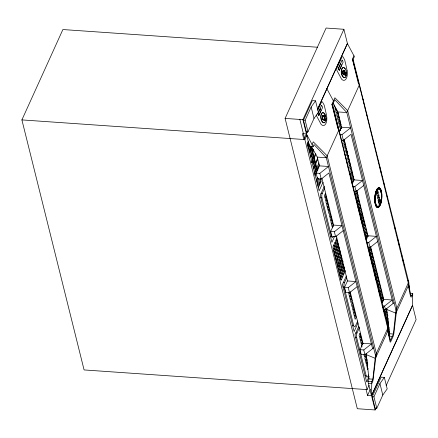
<?xml version="1.0" encoding="UTF-8"?>
<svg xmlns="http://www.w3.org/2000/svg" width="438" height="438" viewBox="0 0 438 438"><rect width="100%" height="100%" fill="white"/><g stroke="black" fill="none" stroke-linecap="round" stroke-linejoin="round"><path stroke-width="0.66" d="M410.121 293.236L412.738 293.416L412.492 305.335L371.501 395.706L371.791 381.558L372.869 379.188L375.47 355.322L326.315 157.724L314.057 144.611L313.17 146.566L309.463 146.308L306.37 133.869L313.17 146.566M388.172 330.241L388.232 327.186L332.628 104.523L334.813 99.705L346.814 112.539L395.963 310.137L393.362 334.002L390.378 340.583L388.172 330.241L375.251 358.727M412.738 293.416L411.824 295.426L410.932 295.666L408.665 285.061L408.731 282.001L353.121 59.344L354.375 56.59L347.361 43.499L317.32 109.73M317.753 177.916L317.583 179.969L318.875 185.159L320.435 181.71L319.811 179.202M325.932 120.236L325.637 121.288A5.092 2.475 82.8 0 1 321.366 119.47A5.092 2.475 82.8 0 1 323.26 112.681A5.092 2.475 82.8 0 1 325.938 120.242M324.24 116.179A2.343 1.139 82.8 0 1 324.613 119.01L325.012 120.735L324.082 119.662L324.739 120.773L324.339 119.026M345.237 75.588L344.832 73.847A2.343 1.139 82.8 0 0 344.914 73.316M343.047 74.132A2.343 1.139 82.8 0 0 344.471 74.663L344.854 74.444L345.511 75.555L345.111 73.808A2.343 1.139 82.8 0 0 344.739 70.983L344.772 70.414L344.602 70.786L344.197 70.622A2.343 1.139 82.8 0 0 342.675 71.301M369.037 385.243L367.06 389.606L84.091 369.935L21.9 119.908L62.891 29.543L317.457 47.233M375.957 408.085L375.109 409.957L357.315 408.72L285.105 118.413L326.096 28.043L343.89 29.28L347.433 43.526L317.468 109.588M307.492 131.389L303.89 139.508L302.423 133.617L306.441 133.897L302.899 119.645L343.89 29.28M303.468 120.138L312.332 100.603L315.541 100.822L318.393 112.298L314.002 118.49L307.996 131.734L306.321 131.614L303.468 120.138L305.144 120.258L311.15 107.02L315.541 100.822M306.441 133.897L307.569 131.4M317.807 110.245L321.443 102.235A1.823 0.887 82.8 0 1 322.713 102.366L324.153 105.054A102.875 49.97 82.8 0 1 326.66 116.043A8.634 4.194 82.8 0 1 325.522 124.184A8.634 4.194 82.8 0 1 321.109 124.359L316.586 115.917A1.851 0.898 82.8 0 1 316.296 115.074M306.846 135.216L304.864 139.574L21.9 119.908M308.538 141.408L307.421 143.867L319.116 190.875L323.02 182.274M308.128 147.343L308.763 145.471L307.93 142.027M308.171 147.524L308.702 146.352A0.892 0.312 -86 0 0 308.806 145.093L308.002 141.868M308.051 148.236L309.348 145.378L308.697 142.761M308.511 148.411L309.595 146.013M324.273 115.599L323.967 116.201A2.343 1.139 82.8 0 1 324.334 117.291M323.967 116.201L324 115.632M308.943 150.163L310.301 147.168M312.059 144.485L313.269 141.824L327.175 155.829L376.33 353.428L372.908 380.978L371.747 383.535L368.413 383.305M314.599 175.156L315.88 172.331L309.989 149.435L310.679 148.679L310.011 145.996M309.097 151.783L309.989 149.435M309.053 152.271L310.679 148.679M353.942 55.785L352.448 59.081L358.224 82.875L359.269 85.076L408.271 283.019L408.347 285.762L410.614 296.855L411.632 296.953L412.711 294.577M310.378 156.256L311.221 154.4M312.65 151.258L313.488 149.402M310.602 157.154L311.445 155.298M312.874 152.156L313.712 150.3M335.393 106.932L334.95 107.912L335.497 110.113L336.165 108.646M311.511 162.553L312.633 160.078M314.062 156.935L315.464 153.842M312.015 162.832L312.858 160.976M314.281 157.833L315.968 154.121M336.652 109.226L335.765 111.181L336.313 113.382L337.2 111.427L336.789 109.774M313.258 167.831L314.101 165.975M315.53 162.832L317.774 157.883M313.482 168.729L314.325 166.873M315.749 163.73L317.714 159.399M314.221 173.453L315.601 170.409L316.641 172.654M319.017 162.881L316.493 168.438L318.059 168.92L315.393 170.004M319.346 164.693L317.807 168.082L316.773 167.831L311.413 146.292L311.139 146.9L316.745 169.451M315.185 175.255L319.417 165.86L317.238 157.089L311.292 146.089M339.083 129.588L326.315 157.724L317.238 157.089M359.576 84.403L346.814 112.539L337.731 111.909L332.918 103.001M317.402 177.795L316.586 179.591L318.497 187.272L321.213 181.283L320.578 178.726M339.34 132.024L341.536 127.195L337.731 111.909M344.263 139.826L343.376 141.781L342.965 140.127M324.399 186.095L320.222 195.315L331.911 242.323L334.703 236.181M333.296 236.629A3.728 1.292 -86 0 1 331.484 236.317L321.914 197.834A3.121 1.084 -86 0 1 322.269 193.437L324.788 187.891M348.878 158.37L347.991 160.324L348.538 162.525L349.425 160.571M350.329 164.217L349.442 166.172L348.894 163.971L349.781 162.016L350.192 163.67M350.641 165.465L349.754 167.42L350.301 169.621L351.188 167.666M349.765 174.072L350.208 173.092L350.756 175.299L350.312 176.273M352.097 171.313L351.21 173.267L350.663 171.066L351.55 169.112L351.96 170.76M352.36 172.38L351.473 174.335L352.021 176.536L352.908 174.581M350.608 177.45L351.052 176.476L351.599 178.677L351.156 179.657M351.391 180.609L351.834 179.635L352.382 181.836L351.938 182.81M353.816 178.228L352.929 180.182L352.382 177.981L353.269 176.027L353.68 177.675M353.176 181.184L354.063 179.23M343.25 230.629L335.596 236.701L331.884 236.443L330.652 231.488L333.553 225.083L321.925 178.31M352.47 183.391L354.052 179.898L344.044 139.651M332.393 227.842L333.28 225.882M354.649 193.706L355.092 192.731L355.64 194.932M356.291 190.946L355.848 191.926L356.395 194.127L357.282 192.172M355.382 197.122L355.826 196.147L356.373 198.348M336.959 237.856L336.515 238.836L337.063 241.037L337.506 240.062M337.868 241.508L337.419 242.482L337.972 244.683L338.415 243.709M356.291 200.774L356.735 199.794L357.282 201.995M338.722 244.951L338.278 245.932L338.826 248.132L339.269 247.152M357.145 204.218L357.589 203.237L358.136 205.444M358.054 207.864L358.498 206.889L359.045 209.09M339.631 248.598L339.187 249.578L339.735 251.779L340.178 250.799M358.864 211.132L359.308 210.158L359.855 212.359M340.441 251.866L339.998 252.846L340.545 255.047L340.988 254.067M359.773 214.779L360.217 213.804L360.764 216.005M341.35 255.513L340.906 256.493L341.454 258.694L341.897 257.719M342.051 258.338L341.607 259.318L342.155 261.519L342.823 260.052M361.022 219.805L361.465 218.83L360.917 216.629M343.184 261.497L342.516 262.964L343.063 265.165L343.507 264.185M361.93 223.451L362.374 222.477L361.826 220.276M343.775 265.253L343.326 266.233L343.879 268.434L344.542 266.966M344.679 268.905L344.235 269.879L344.783 272.08L345.451 270.613M363.649 230.372L364.093 229.392L363.545 227.191M364.159 232.414L364.602 231.439L365.15 233.64M346.327 275.973L342.423 284.574L354.118 331.588L358.021 322.981M365.068 236.06L365.511 235.086L366.058 237.286M357.736 320.961L355.503 325.888A3.728 1.292 -86 0 1 353.685 325.576L344.115 287.093A3.121 1.084 -86 0 1 344.476 282.696L346.71 277.769M365.878 239.329L366.321 238.354L366.595 239.455M357.184 286.66L349.529 292.732L345.823 292.475L344.547 287.355L347.454 280.955L336.269 235.989M366.365 239.263L367.947 235.77L376.406 236.356L368.752 242.433L366.896 242.302M368.084 248.193L368.528 247.213M349.163 292.54L348.719 293.52L348.445 292.42M368.993 251.839L369.437 250.859L368.889 248.658M369.886 255.431L370.329 254.451L369.781 252.25M370.241 256.876L370.69 255.896L371.238 258.097L370.794 259.077M371.605 262.346L372.048 261.371L371.501 259.165M372.514 265.992L372.957 265.017L372.41 262.816M373.296 269.151L373.74 268.171L373.192 265.97M374.205 272.797L374.649 271.817L374.101 269.616M375.924 279.712L376.368 278.738L375.82 276.537M358.832 326.25L354.928 334.856L366.622 381.865L369.13 376.335M368.566 374.933L368.008 376.165A3.728 1.292 -86 0 1 366.195 375.859L356.62 337.375A3.121 1.084 -86 0 1 356.981 332.979L359.499 327.432M360.052 349.694L362.96 343.288L371.419 343.879L363.764 349.951L360.052 349.694L361.246 354.479L364.953 354.736L373.614 347.865M382.193 302.899L383.781 299.406L370.657 246.61M383.885 311.714L384.329 310.734L384.876 312.935M365.363 354.917L364.476 356.871L363.929 354.67M386.814 308.806L386.371 309.786L386.097 308.686M366.464 354.556L366.02 355.536L366.568 357.736M384.695 314.982L385.139 314.002L385.686 316.203M387.05 309.743L386.606 310.723L387.154 312.924M385.604 318.629L386.048 317.649L386.595 319.855M367.772 365.911L367.104 367.378L367.652 369.579L368.095 368.604M388.353 320.868L387.685 322.335L387.137 320.134L388.024 318.18L388.298 319.28M386.962 324.076L387.406 323.102L386.858 320.895M387.318 325.522L387.761 324.547L388.309 326.748L387.865 327.723M388.714 322.313L388.046 323.781L388.594 325.981M375.47 355.322L388.232 327.186L388.9 333.657L388.238 329.869M395.963 310.137L408.731 282.001L407.959 280.271M395.744 313.542L408.665 285.061M388.238 331.971L389.125 330.017L388.577 327.816M388.818 332.929L389.481 331.462M371.501 395.706L367.915 381.29L368.988 378.919L366.075 353.45M388.676 335.513L389.486 333.734L386.573 308.264M386.135 385.648L416.1 319.587L412.558 305.341L371.566 395.706L367.548 395.426L370.373 389.196M372.262 396.708L381.126 377.167L384.334 377.392L387.187 388.867L382.796 395.06L376.79 408.298L375.114 408.183L372.262 396.708L373.937 396.823L379.943 383.584L384.334 377.392M309.984 147.075L310.597 145.991L316.46 169.572M344.854 74.444L344.744 74.619A2.343 1.139 82.8 0 1 342.872 72.418A2.343 1.139 82.8 0 1 344.471 70.595M324.082 119.662L323.972 119.837A2.343 1.139 82.8 0 1 323.113 119.979M324.355 119.629L324.246 119.798A2.343 1.139 82.8 0 1 322.379 117.603A2.343 1.139 82.8 0 1 323.972 115.78L324.109 115.966M340.102 134.57L341.958 134.696L350.619 127.825L341.536 127.195M341.514 140.248L343.37 140.379L351.024 134.302L393.105 303.479M372.607 348.664L328.905 172.972L321.251 179.043L317.545 178.786L316.132 173.109L319.839 173.366L328.5 166.489L319.417 165.86M353.001 186.435L354.857 186.561L362.511 180.489L354.052 179.898M354.233 191.39L356.089 191.521L363.743 185.444M330.652 231.488L334.358 231.746L342.012 225.669L333.553 225.083M368.172 247.421L370.028 247.547L377.682 241.475M344.547 287.355L348.259 287.613L355.913 281.541L347.454 280.955M382.73 305.938L384.58 306.069L392.234 299.992L383.781 299.406M383.595 309.425L385.451 309.556L394.112 302.68M354.561 193.656L354.55 193.169M320.441 179.366L321.585 178.655M344.739 70.983L344.46 71.016A2.343 1.139 82.8 0 1 344.914 72.713M344.761 74.077L345.035 74.044M345.401 75.161L345.675 75.122M324.12 115.856L324.394 115.824M324.262 119.262L324.536 119.224M324.908 120.341L325.182 120.308M314.862 170.223L317.506 170.24M285.105 118.413L302.899 119.645M306.907 136.021L307.547 136.065M320.988 193.35L322.269 193.437M320.632 197.746L321.914 197.834M330.203 236.23L331.484 236.317M343.189 282.609L344.476 282.696M342.834 287.005L344.115 287.093M410.521 295.338L411.824 295.426M352.404 325.489L353.685 325.576M389.486 333.734L393.362 334.002M355.7 332.885L356.981 332.979M389.053 336.154L392.284 336.379M355.338 337.287L356.62 337.375M364.909 375.766L366.195 375.859M368.988 378.919L372.869 379.188M367.915 381.29L371.791 381.558M353.121 59.344L352.448 59.081L358.919 83.461M332.628 104.523L331.955 104.26L334.895 97.778L347.673 110.644L396.823 308.248L393.877 333.477L393.406 335.793L390.554 342.078L390.121 342.034L387.849 330.942L387.772 328.199L338.777 130.256L337.731 128.06L331.955 104.26L338.426 128.646M386.885 309.507L395.903 313.197M366.387 354.692L375.404 358.383M315.355 170.601L316.833 171.723M316.543 172.26L315.853 171.428L310.241 148.871M323.83 116.004L323.698 115.807A2.343 1.139 82.8 0 0 322.176 116.486M326.863 88.684L333.449 100.97M315.601 170.409L316.439 172.298M362.982 99.054L363.529 100.28M342.215 143.62L343.031 145.465M369.88 255.157L370.061 255.688M376.488 153.957L376.653 154.483M363.748 102.673L363.901 103.187M356.297 200.161L356.833 202.307M370.362 256.712L370.898 258.858M365.122 108.066L365.615 110.037M366.431 113.327L366.924 115.303M373.472 141.616L373.959 143.593M378.29 160.981L378.766 162.914M379.576 166.166L380.069 168.159M380.896 171.472L381.394 173.464M382.215 176.782L382.713 178.77M383.535 182.088L384.033 184.075M387 196.016L387.493 198.003M388.32 201.321L388.873 203.55M394.452 225.97L395.432 229.917M396.253 233.202L396.74 235.179M397.562 238.464L398.049 240.44M398.87 243.725L399.357 245.702M400.179 248.987L400.666 250.958M401.487 254.248L401.975 256.219M402.796 259.51L403.283 261.481M404.104 264.771L404.592 266.742M347.361 43.499L347.679 44.78M378.142 192.145L377.742 190.53L376.39 193.514L376.79 195.129A1.905 0.662 -86 0 0 377.523 195.572L377.49 198.37L378.509 199.142L378.043 200.166L378.574 202.296L379.001 201.349L378.76 200.363L379.664 198.365L379.379 197.22L378.93 198.206L378.125 197.538L378.131 197.171L378.93 197.79L378.941 196.646L378.147 195.605L378.963 196.235L378.996 195.052L378.087 194.362A1.949 0.679 -86 0 0 378.147 192.134M337.873 112.133L338.421 114.334M338.722 115.533L339.269 117.74M339.631 119.185L340.178 121.386M340.485 122.629L341.032 124.83M341.394 126.275L341.804 127.929M341.487 128.668L341.076 127.015L340.189 128.969L340.6 130.623M349.015 158.917L349.289 160.023M350.778 166.013L351.052 167.113M352.497 172.928L352.771 174.028M356.871 190.519L357.145 191.62M356.767 190.809L368.199 236.717M387.477 314.232L387.887 315.886M367.767 236.734L367.493 235.633L366.606 237.588L366.88 238.688M370.334 247.037L370.608 248.143L369.721 250.098L369.174 247.897M385.774 309.113L386.048 310.214L385.161 312.174L384.613 309.973M341.958 134.696L343.37 140.379M354.857 186.561L356.089 191.521M368.752 242.433L370.028 247.547M384.58 306.069L385.451 309.556M334.183 104.813L334.594 106.467M388.862 327.049L389.136 328.15M362.642 223.544L363.19 225.745M374.912 272.885L375.459 275.091M376.636 279.805L377.184 282.006M377.54 283.452L378.087 285.653M378.355 286.72L378.903 288.921M379.259 290.367L379.806 292.568M380.042 293.504L380.589 295.705M380.95 297.15L381.498 299.351M381.761 300.419L382.308 302.62M344.952 154.565L345.938 158.512M346.754 161.803L347.246 163.774M348.062 167.064L348.555 169.035M349.376 172.326L349.863 174.302M350.685 177.593L351.172 179.564M351.993 182.854L352.486 184.831M353.302 188.116L353.795 190.092M358.109 207.453L358.591 209.38M359.412 212.676L359.905 214.669M360.731 217.982L361.224 219.975M366.338 240.533L367 243.189M367.329 244.513L367.827 246.501M371.698 262.077L372.656 265.937M373.466 269.178L373.953 271.155M374.775 274.44L375.262 276.416M376.083 279.701L376.57 281.678M377.392 284.963L377.885 286.934M378.7 290.224L379.193 292.195M380.009 295.486L380.502 297.457M381.317 300.747L381.81 302.718M382.626 306.009L383.119 307.98M332.256 104.359L332.749 106.346M333.57 109.648L334.063 111.635M334.391 112.955L338.508 129.489M388.73 333.97L389.004 335.07M311.15 107.02L314.002 118.49M379.943 383.584L382.796 395.06M350.165 291.746L363.08 343.677M366.809 358.656L367.219 360.31M362.768 344.416L362.357 342.762L361.47 344.717L362.018 346.923M319.839 173.366L321.251 179.043M334.358 231.746L335.596 236.701M348.259 287.613L349.529 292.732M363.764 349.951L364.953 354.736M305.144 120.258L307.996 131.734M373.937 396.823L376.79 408.298M318.404 178.414L319.652 183.434M371.566 395.706L375.109 409.957M333.378 249.572L340.961 280.057M299.8 119.196L367.06 389.606M366.08 389.535L367.548 395.426M384.361 313.033L384.411 313.345M408.84 285.319L409.393 288.472L408.731 282.001M347.153 70.863A102.875 49.97 82.8 0 0 344.651 59.875L343.211 57.186A1.823 0.887 82.8 0 0 341.941 57.05L336.91 68.142A1.851 0.898 82.8 0 0 337.085 70.737L341.602 79.174A8.634 4.194 82.8 0 0 346.02 79.004A8.634 4.194 82.8 0 0 347.148 70.863M345.423 76.957A5.092 2.475 82.8 0 1 341.996 75.484A5.092 2.475 82.8 0 1 341.782 68.706A5.092 2.475 82.8 0 1 345.166 68.99M346.239 72.555A5.092 2.475 82.8 0 1 346.283 73.869M342.834 73.628A2.343 1.139 82.8 0 1 342.68 73.058M344.345 74.29A1.933 0.936 82.8 0 1 343.277 74.027A1.933 0.936 82.8 0 1 342.801 71.98M342.866 71.525A1.933 0.936 82.8 0 1 343.874 70.753M344.12 70.967A1.933 0.936 82.8 0 1 344.334 71.295M344.514 71.706A1.933 0.936 82.8 0 1 344.706 72.675M344.706 73.168A1.933 0.936 82.8 0 1 344.52 74.006M324.925 122.142A5.092 2.475 82.8 0 1 321.213 119.908A5.092 2.475 82.8 0 1 321.946 113.009A5.092 2.475 82.8 0 1 325.533 116.431M325.746 117.74A5.092 2.475 82.8 0 1 325.658 120.275M322.817 119.711A2.343 1.139 82.8 0 1 322.554 119.317M322.335 118.813A2.343 1.139 82.8 0 1 322.182 118.238M324.147 118.807A1.933 0.936 82.8 0 1 322.894 119.366A1.933 0.936 82.8 0 1 322.368 116.705A1.933 0.936 82.8 0 1 323.622 116.152M323.841 116.481A1.933 0.936 82.8 0 1 324.142 117.362M378.284 206.216A8.771 3.044 -86 0 1 375.125 200.39A8.771 3.044 -86 0 1 377.392 189.709A8.771 3.044 -86 0 1 381.071 193.054M381.087 199.295A8.771 3.044 -86 0 1 380.923 200.401M379.823 204.185A8.771 3.044 -86 0 1 379.084 205.466M381.503 193.914A9.614 3.34 -86 0 1 377.266 207.19A9.614 3.34 -86 0 1 375.771 192.189A9.614 3.34 -86 0 1 381.449 193.344M380.748 203.095A9.932 3.449 -86 0 1 375.382 204.847A9.932 3.449 -86 0 1 376.62 189.692A9.932 3.449 -86 0 1 381.553 193.202M381.608 198.228A9.932 3.449 -86 0 1 381.279 200.768M307.224 143.954A1.664 0.58 -86 0 1 307.662 146.303M307.279 144.365A1.248 0.433 -86 0 1 307.602 145.049M377.682 192.977L377.633 193.558A0.92 0.318 -86 0 1 377.397 194.078L377.085 193.722L377.605 192.567L377.682 192.977M346.425 75.057L346.135 76.108A5.092 2.475 82.8 0 1 341.864 74.285A5.092 2.475 82.8 0 1 343.759 67.501A5.092 2.475 82.8 0 1 346.431 75.057M321.601 105.301L317.791 113.705L318.864 115.709L322.675 107.305L321.601 105.301M342.1 60.121L338.289 68.525L339.357 70.523L343.173 62.119L342.1 60.121M320.178 108.87L317.972 113.732L318.826 115.325L321.027 110.458L320.178 108.87M340.676 63.691L338.47 68.552L339.319 70.14L341.525 65.278L340.676 63.691M337.561 112.873L336.674 114.827L337.222 117.028L338.109 115.074L337.561 112.873M338.404 116.273L337.517 118.233L338.065 120.434L338.952 118.474L338.404 116.273M339.313 119.919L338.426 121.879L338.974 124.08L339.861 122.125L339.313 119.919M340.173 123.368L339.28 125.323L339.828 127.524L340.72 125.569L340.173 123.368M344.624 141.271L343.737 143.226L344.284 145.427L345.171 143.472L344.624 141.271M345.478 144.715L344.591 146.67L345.139 148.871L346.025 146.916L345.478 144.715M325.281 193.76L324.394 195.72L324.941 197.921L325.828 195.961L325.281 193.76M346.387 148.362L345.5 150.316L346.047 152.523L346.934 150.562L346.387 148.362M326.069 196.886L325.182 198.841L325.73 201.042L326.617 199.087L326.069 196.886M347.203 151.63L346.316 153.59L346.863 155.791L347.75 153.831L347.203 151.63M326.858 200.1L325.965 202.055L326.518 204.256L327.405 202.301L326.858 200.1M348.106 155.276L347.219 157.237L347.767 159.437L348.653 157.483L348.106 155.276M327.646 203.227L326.759 205.181L327.306 207.382L328.193 205.427L327.646 203.227M328.374 206.216L327.487 208.17L328.035 210.371L328.922 208.417L328.374 206.216M329.168 209.337L328.281 211.297L328.829 213.498L329.715 211.543L329.168 209.337M330.11 213.175L329.223 215.129L329.77 217.33L330.657 215.376L330.11 213.175M330.991 216.733L330.104 218.688L330.652 220.889L331.539 218.934L330.991 216.733M331.785 219.86L330.898 221.814L331.446 224.015L332.332 222.061L331.785 219.86M332.491 222.761L331.604 224.716L332.152 226.917L333.039 224.962L332.491 222.761M335.01 242.291L334.117 244.245L334.665 246.446L335.557 244.492L335.01 242.291M336.198 239.575L335.311 241.53L335.858 243.731L336.745 241.776L336.198 239.575M333.805 244.984L332.918 246.939L333.466 249.14L334.353 247.185L333.805 244.984M357.55 193.24L356.663 195.195L357.211 197.396L358.098 195.441L357.55 193.24M357.901 197.073L357.014 199.027L357.561 201.228L358.448 199.274L357.901 197.073M337.107 243.221L336.22 245.176L336.767 247.377L337.654 245.422L337.107 243.221M334.709 248.631L333.822 250.585L334.369 252.786L335.256 250.832L334.709 248.631M335.913 245.937L335.026 247.892L335.574 250.093L336.461 248.138L335.913 245.937M358.76 200.516L357.873 202.476L358.421 204.677L359.308 202.723L358.76 200.516M335.568 252.08L334.681 254.035L335.229 256.235L336.116 254.281L335.568 252.08M336.773 249.381L335.886 251.341L336.433 253.542L337.32 251.587L336.773 249.381M337.961 246.671L337.074 248.625L337.621 250.826L338.508 248.872L337.961 246.671M359.669 204.168L358.782 206.123L359.33 208.324L360.217 206.369L359.669 204.168M338.87 250.317L337.983 252.272L338.53 254.473L339.417 252.518L338.87 250.317M336.477 255.726L335.59 257.681L336.138 259.882L337.025 257.927L336.477 255.726M337.676 253.033L336.789 254.987L337.337 257.188L338.229 255.234L337.676 253.033M360.479 207.437L359.593 209.391L360.14 211.592L361.027 209.638L360.479 207.437M339.68 253.586L338.793 255.54L339.34 257.741L340.233 255.787L339.68 253.586M337.287 258.995L336.4 260.949L336.948 263.15L337.835 261.196L337.287 258.995M338.492 256.301L337.605 258.256L338.152 260.457L339.039 258.502L338.492 256.301M361.388 211.083L360.501 213.038L361.049 215.239L361.936 213.284L361.388 211.083M338.196 262.641L337.309 264.596L337.857 266.797L338.744 264.842L338.196 262.641M339.401 259.948L338.514 261.902L339.061 264.103L339.948 262.148L339.401 259.948M340.589 257.232L339.702 259.186L340.249 261.387L341.136 259.433L340.589 257.232M362.089 213.908L361.202 215.863L361.75 218.064L362.637 216.109L362.089 213.908M341.29 260.057L340.403 262.012L340.95 264.213L341.843 262.258L341.29 260.057M338.897 265.466L338.01 267.421L338.558 269.622L339.445 267.667L338.897 265.466M340.102 262.773L339.215 264.727L339.762 266.928L340.649 264.974L340.102 262.773M362.998 217.555L362.111 219.509L362.659 221.71L363.545 219.756L362.998 217.555M341.01 266.419L340.123 268.374L340.671 270.575L341.558 268.62L341.01 266.419M342.198 263.703L341.311 265.658L341.859 267.859L342.746 265.904L342.198 263.703M339.806 269.113L338.919 271.067L339.466 273.268L340.353 271.314L339.806 269.113M363.808 220.823L362.921 222.778L363.469 224.979L364.356 223.024L363.808 220.823M341.821 269.688L340.934 271.642L341.481 273.843L342.368 271.889L341.821 269.688M343.014 266.972L342.127 268.927L342.675 271.127L343.562 269.173L343.014 266.972M340.616 272.381L339.729 274.336L340.277 276.537L341.164 274.582L340.616 272.381M364.717 224.47L363.83 226.424L364.378 228.625L365.265 226.67L364.717 224.47M341.525 276.028L340.638 277.982L341.186 280.183L342.073 278.229L341.525 276.028M342.73 273.334L341.843 275.288L342.39 277.489L343.277 275.535L342.73 273.334M343.918 270.618L343.031 272.573L343.578 274.774L344.465 272.819L343.918 270.618M365.774 228.718L364.887 230.673L365.434 232.874L366.321 230.919L365.774 228.718M379.965 199.536L378.629 202.482L379.16 204.606L379.593 203.648L379.335 202.613L380.239 200.626L379.965 199.536M366.683 232.364L365.796 234.319L366.343 236.52L367.23 234.565L366.683 232.364M349.847 292.485L348.96 294.44L349.508 296.641L350.395 294.686L349.847 292.485M370.953 249.529L370.066 251.489L370.614 253.69L371.501 251.73L370.953 249.529M350.581 295.475L349.694 297.429L350.241 299.636L351.128 297.676L350.581 295.475M371.857 253.175L370.97 255.135L371.517 257.336L372.404 255.381L371.857 253.175M351.369 298.601L350.482 300.556L351.03 302.757L351.917 300.802L351.369 298.601M372.672 256.444L371.785 258.404L372.333 260.605L373.22 258.65L372.672 256.444M352.311 302.439L351.424 304.394L351.971 306.595L352.858 304.64L352.311 302.439M373.581 260.095L372.694 262.05L373.242 264.251L374.129 262.296L373.581 260.095M353.198 305.992L352.305 307.952L352.858 310.153L353.745 308.193L353.198 305.992M374.364 263.249L373.477 265.209L374.025 267.41L374.912 265.45L374.364 263.249M353.986 309.118L353.099 311.073L353.647 313.274L354.534 311.319L353.986 309.118M354.692 312.02L353.805 313.975L354.353 316.176L355.24 314.221L354.692 312.02M375.273 266.895L374.386 268.855L374.933 271.056L375.82 269.102L375.273 266.895M355.486 315.146L354.599 317.101L355.147 319.302L356.034 317.347L355.486 315.146M376.083 270.164L375.196 272.124L375.744 274.325L376.631 272.37L376.083 270.164M376.992 273.816L376.105 275.77L376.653 277.971L377.54 276.017L376.992 273.816M377.802 277.084L376.915 279.039L377.463 281.24L378.35 279.285L377.802 277.084M378.711 280.731L377.824 282.685L378.372 284.886L379.259 282.932L378.711 280.731M379.527 283.999L378.64 285.954L379.188 288.155L380.075 286.2L379.527 283.999M380.43 287.646L379.543 289.6L380.091 291.801L380.978 289.846L380.43 287.646M359.987 333.302L359.1 335.256L359.647 337.457L360.534 335.503L359.987 333.302M381.213 290.783L380.326 292.737L380.874 294.938L381.761 292.984L381.213 290.783M360.781 336.428L359.894 338.382L360.441 340.583L361.328 338.629L360.781 336.428M361.564 339.642L360.677 341.596L361.224 343.797L362.111 341.843L361.564 339.642M382.117 294.429L381.23 296.384L381.777 298.585L382.67 296.63L382.117 294.429M382.932 297.698L382.045 299.652L382.593 301.853L383.48 299.899L382.932 297.698M365.703 356.275L364.816 358.229L365.363 360.43L366.25 358.476L365.703 356.275M386.311 311.281L385.424 313.241L385.971 315.442L386.858 313.488L386.311 311.281M366.491 359.395L365.604 361.355L366.152 363.556L367.039 361.596L366.491 359.395M387.219 314.933L386.332 316.888L386.88 319.088L387.767 317.134L387.219 314.933M367.203 362.297L366.316 364.257L366.863 366.458L367.75 364.498L367.203 362.297M343.14 71.487A1.933 0.936 82.8 0 0 344.159 74.455A1.933 0.936 82.8 0 0 344.788 71.679A1.933 0.936 82.8 0 0 343.14 71.487M322.642 116.672A1.933 0.936 82.8 0 0 323.666 119.64A1.933 0.936 82.8 0 0 324.295 116.858A1.933 0.936 82.8 0 0 322.642 116.672M380.671 202.476A8.771 3.044 -86 0 0 379.127 188.92A8.771 3.044 -86 0 0 375.448 201.579A8.771 3.044 -86 0 0 380.671 202.476M380.967 203.112A9.932 3.449 -86 0 0 379.226 187.765A9.932 3.449 -86 0 0 375.054 202.099A9.932 3.449 -86 0 0 380.967 203.112M380.89 202.936A9.614 3.34 -86 0 0 379.199 188.077A9.614 3.34 -86 0 0 375.163 201.956A9.614 3.34 -86 0 0 380.89 202.936"/></g></svg>
